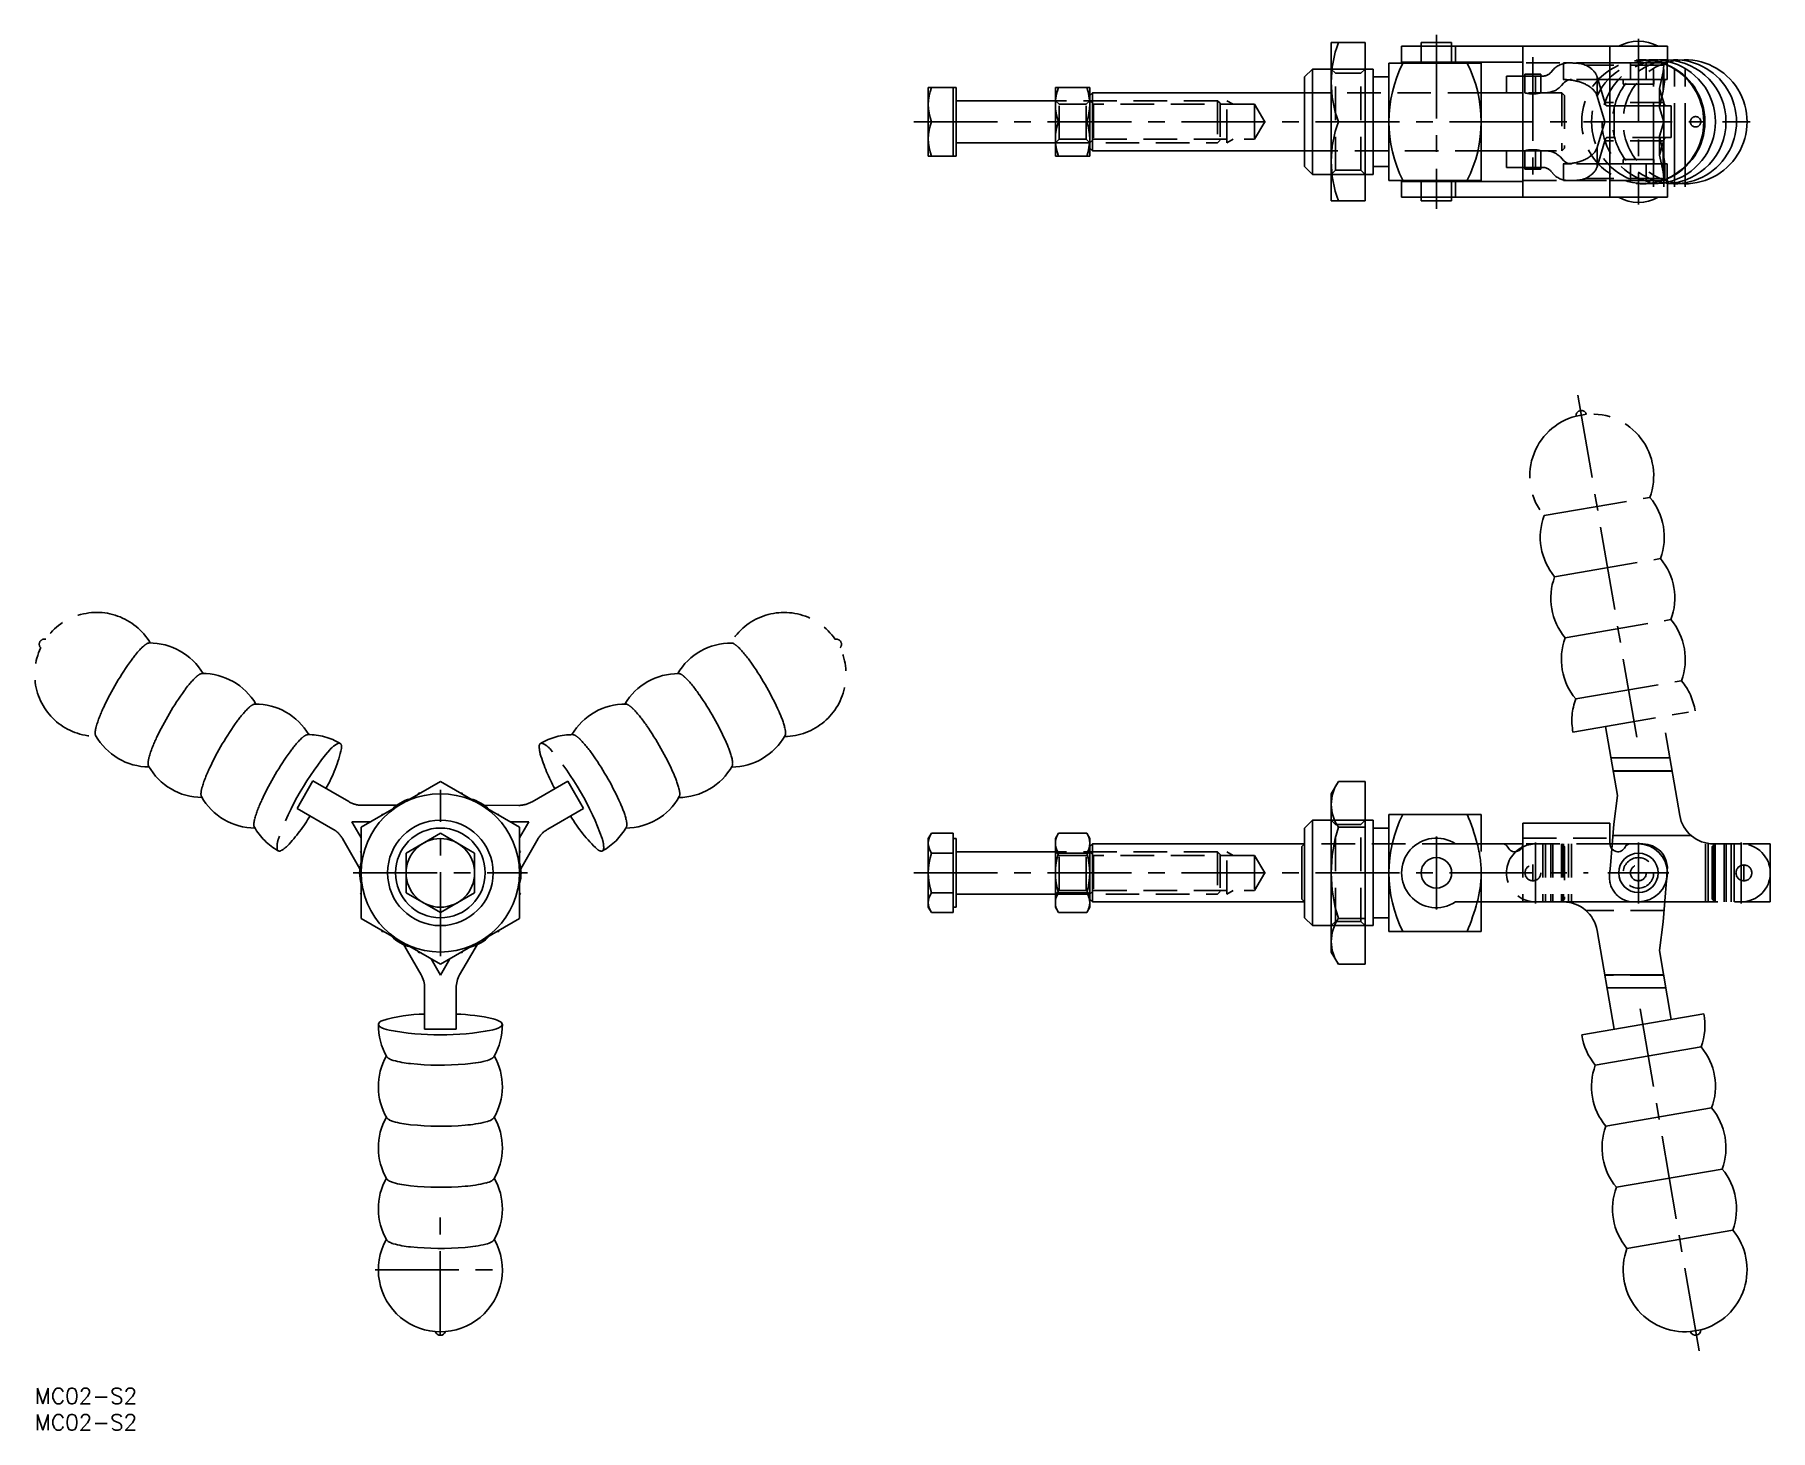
# Model space of a CAD drawing. Extents: x 0 to 329, y -8 to 256.
import ezdxf

# ---------------------------------------------------------------- set-up
doc = ezdxf.new("R2010")
doc.units = 0
doc.header["$LTSCALE"] = 0.5
for name, pattern in [('CENTER', [50.8, 31.75, -6.35, 6.35, -6.35]), ('DASHED', [19.05, 12.7, -6.35]), ('PHANTOM', [63.5, 31.75, -6.35, 6.35, -6.35, 6.35, -6.35])]:
    doc.linetypes.add(name, pattern=pattern)
for name, color, linetype in [('MSM_CENTER', 1, 'CENTER'), ('MSM_CONTINUOUS', 7, 'CONTINUOUS'), ('MSM_DASHED', 4, 'DASHED'), ('MSM_IMAGINARY', 6, 'PHANTOM'), ('MSM_NARROW', 5, 'CONTINUOUS'), ('MSM_PART_NUMBER', 7, 'CONTINUOUS')]:
    doc.layers.add(name, color=color, linetype=linetype)
doc.styles.get("Standard").update_dxf_attribs({"font": 'txt.shx', "height": 3, "bigfont": 'bigfont.shx'})

msp = doc.modelspace()

# ---------------------------------------------------------------- linework, layer by layer
at = {"layer": 'MSM_CENTER'}
for p, q in [((265.7, 256.5), (265.7, 223.5)), ((304, 255.71), (304, 224.29)), ((284, 252.26), (284, 227.74)), ((306.86, 227.66), (306.86, 252.34)), ((308.85, 227.66), (308.85, 252.34)), ((310.85, 227.66), (310.85, 252.34)), ((312.85, 227.66), (312.85, 252.34)), ((166.62, 240), (294.5, 240)), ((294.52, 240), (325.19, 240)), ((292.51, 188.21), (303.68, 123.39)), ((76.9, 81.89), (76.9, 113.39)), ((265.7, 90.71), (265.7, 104.57)), ((284.5, 91.86), (284.5, 103.41)), ((304, 103.41), (304, 91.86)), ((323.5, 103.41), (323.5, 91.86)), ((284, 96.06), (284, 99.21)), ((324, 99.21), (324, 96.06)), ((60.4, 97.64), (93.4, 97.64)), ((166.62, 97.64), (294.5, 97.64)), ((309.77, 97.64), (298.23, 97.64)), ((315.49, 7.07), (304.32, 71.89)), ((76.87, 10.08), (76.88, 34.75)), ((64.54, 22.42), (89.21, 22.41))]:
    msp.add_line(p, q, dxfattribs=at)
at = {"layer": 'MSM_CONTINUOUS'}
for p, q in [((245.78, 225), (245.78, 255)), ((252.18, 255), (245.78, 255)), ((252.18, 225), (252.18, 255)), ((309.5, 254.3), (259.1, 254.3)), ((259.1, 254.3), (259.1, 251.3)), ((268.6, 255), (262.8, 255)), ((262.8, 255), (262.8, 254.3)), ((268.6, 254.3), (268.6, 255)), ((269.35, 251.3), (269.35, 254.3)), ((282.1, 254.3), (282.1, 225.7)), ((298.6, 254.3), (298.6, 225.7)), ((309.5, 251.15), (309.5, 254.3)), ((256.7, 228.9), (256.7, 251.1)), ((256.7, 251.1), (274.2, 251.1)), ((282.1, 251.3), (259.1, 251.3)), ((262.8, 251.3), (262.8, 251.1)), ((268.6, 251.1), (268.6, 251.3)), ((274.2, 228.9), (274.2, 251.1)), ((309.5, 251.15), (298.6, 251.15)), ((309.48, 248), (309.48, 251.15)), ((242.2, 250), (240.7, 248.5)), ((240.7, 231.5), (240.7, 248.5)), ((245.78, 250), (242.2, 250)), ((242.2, 230), (242.2, 250)), ((253.7, 250), (252.18, 250)), ((253.7, 230), (253.7, 250)), ((256.7, 248.5), (253.7, 248.5)), ((279, 248.65), (279, 245.5)), ((279, 248.65), (282.1, 248.65)), ((309.48, 248), (298.6, 248)), ((301.1, 248), (301.1, 247.15)), ((301.1, 247.15), (306.9, 247.15)), ((306.9, 247.15), (306.9, 248)), ((308.68, 245.83), (308.98, 248)), ((169.39, 233.5), (169.39, 246.5)), ((174.69, 246.5), (169.39, 246.5)), ((174.09, 233.5), (174.09, 246.5)), ((174.69, 246.5), (174.69, 233.5)), ((193.5, 244), (174.69, 244)), ((193.5, 233.5), (193.5, 246.5)), ((193.5, 246.5), (200, 246.5)), ((200, 246.5), (200, 233.5)), ((200.5, 245.5), (200, 245)), ((240.7, 245.5), (200.5, 245.5)), ((200.5, 245.5), (200.5, 234.5)), ((282.1, 245.5), (274.2, 245.5)), ((307.99, 242.7), (308.68, 245.83)), ((308.44, 244.78), (308.79, 243.64)), ((308.79, 243.64), (308.85, 243.44)), ((308.8, 240), (307.99, 242.7)), ((308.85, 243.44), (308.92, 243.28)), ((308.92, 243.28), (308.99, 243.15)), ((308.99, 243.15), (309.07, 243.06)), ((309.07, 243.06), (309.14, 243.01)), ((309.14, 243.01), (309.21, 243)), ((310.24, 243), (309.2, 243)), ((309.21, 243), (309.22, 243)), ((310.24, 243), (310.24, 237)), ((174.09, 240), (169.97, 240)), ((194.08, 240), (199.42, 240)), ((247.12, 240), (252.18, 240)), ((308.8, 240), (298.6, 240)), ((307.99, 237.3), (308.8, 240)), ((308.68, 234.17), (307.99, 237.3)), ((308.98, 236.83), (309.06, 236.92)), ((309.06, 236.92), (309.13, 236.98)), ((309.13, 236.98), (309.21, 237)), ((310.24, 237), (309.2, 237)), ((309.22, 237), (309.21, 237)), ((174.69, 236), (193.5, 236)), ((200, 235), (200.5, 234.5)), ((200.5, 234.5), (240.7, 234.5)), ((274.2, 234.5), (282.1, 234.5)), ((279, 234.5), (279, 231.35)), ((308.79, 236.36), (308.44, 235.22)), ((308.98, 232), (308.68, 234.17)), ((308.79, 236.36), (308.84, 236.53)), ((308.84, 236.53), (308.91, 236.7)), ((308.91, 236.7), (308.98, 236.83)), ((169.39, 233.5), (174.69, 233.5)), ((200, 233.5), (193.5, 233.5)), ((240.7, 231.5), (242.2, 230)), ((253.7, 231.5), (256.7, 231.5)), ((282.1, 231.35), (279, 231.35)), ((298.6, 232), (309.48, 232)), ((306.9, 232.85), (301.1, 232.85)), ((301.1, 232.85), (301.1, 232)), ((306.9, 232), (306.9, 232.85)), ((309.48, 228.85), (309.48, 232)), ((242.2, 230), (245.78, 230)), ((252.18, 230), (253.7, 230)), ((256.7, 228.9), (274.2, 228.9)), ((259.1, 228.7), (259.1, 225.7)), ((259.1, 228.7), (282.1, 228.7)), ((262.8, 228.9), (262.8, 228.7)), ((268.6, 228.7), (268.6, 228.9)), ((269.35, 225.7), (269.35, 228.7)), ((309.5, 228.85), (298.6, 228.85)), ((309.5, 225.7), (309.5, 228.85)), ((245.78, 225), (252.18, 225)), ((309.5, 225.7), (259.1, 225.7)), ((262.8, 225.7), (262.8, 225)), ((268.6, 225), (262.8, 225)), ((268.6, 225), (268.6, 225.7)), ((76.9, 114.96), (61.9, 106.3)), ((72.67, 112.52), (72.84, 112.8)), ((72.84, 112.8), (73, 112.71)), ((91.9, 106.3), (76.9, 114.96)), ((80.96, 112.8), (80.8, 112.71)), ((80.96, 112.8), (81.12, 112.52)), ((247.12, 114.96), (245.78, 112.64)), ((245.78, 82.64), (245.78, 112.64)), ((247.12, 114.96), (252.18, 114.96)), ((252.18, 80.32), (252.18, 114.96)), ((65.8, 108.55), (65.8, 108.74)), ((65.8, 108.74), (66.12, 108.74)), ((87.67, 108.74), (88, 108.74)), ((88, 108.55), (88, 108.74)), ((256.7, 86.54), (256.7, 108.74)), ((256.7, 108.74), (274.2, 108.74)), ((274.2, 103.14), (274.2, 108.74)), ((61.9, 106.3), (61.9, 88.98)), ((91.9, 88.98), (91.9, 106.3)), ((242.2, 107.64), (240.7, 106.14)), ((240.7, 89.14), (240.7, 106.14)), ((245.78, 107.64), (242.2, 107.64)), ((242.2, 87.64), (242.2, 107.64)), ((247.12, 106.3), (252.18, 106.3)), ((253.7, 107.64), (252.18, 107.64)), ((253.7, 87.64), (253.7, 107.64)), ((256.7, 106.14), (253.7, 106.14)), ((282.1, 107.04), (282.1, 103.14)), ((298.6, 107.04), (282.1, 107.04)), ((298.6, 107.04), (298.6, 103.14)), ((76.9, 105.15), (70.4, 101.39)), ((83.4, 101.39), (76.9, 105.15)), ((169.97, 105.14), (169.39, 104.14)), ((169.39, 91.14), (169.39, 104.14)), ((174.09, 105.14), (169.97, 105.14)), ((174.09, 90.13), (174.09, 105.14)), ((174.69, 104.14), (174.09, 104.14)), ((174.69, 104.14), (174.69, 91.14)), ((194.08, 105.14), (193.5, 104.14)), ((193.5, 91.14), (193.5, 104.14)), ((194.08, 105.14), (199.42, 105.14)), ((200, 104.14), (199.42, 105.14)), ((200, 104.14), (200, 91.14)), ((200.5, 103.14), (200, 102.64)), ((200.5, 103.14), (200.5, 92.14)), ((240.7, 103.14), (200.5, 103.14)), ((282.1, 103.14), (269.35, 103.14)), ((304.84, 103.14), (298.6, 103.14)), ((61.9, 101.8), (61.74, 101.7)), ((61.9, 101.42), (61.74, 101.7)), ((70.4, 101.39), (70.4, 93.89)), ((83.4, 93.89), (83.4, 101.39)), ((91.9, 101.8), (92.06, 101.7)), ((92.06, 101.7), (91.9, 101.42)), ((174.09, 101.39), (169.97, 101.39)), ((193.5, 101.64), (174.69, 101.64)), ((194.08, 101.39), (199.42, 101.39)), ((308.68, 88.39), (309.31, 96.21)), ((61.74, 93.58), (61.9, 93.86)), ((61.74, 93.58), (61.9, 93.48)), ((70.4, 93.89), (76.9, 90.13)), ((76.9, 90.13), (83.4, 93.89)), ((91.9, 93.86), (92.06, 93.58)), ((92.06, 93.58), (91.9, 93.48)), ((174.09, 93.89), (169.97, 93.89)), ((174.69, 93.64), (193.5, 93.64)), ((194.08, 93.89), (199.42, 93.89)), ((200, 92.64), (200.5, 92.14)), ((200.5, 92.14), (240.7, 92.14)), ((269.35, 92.14), (309.4, 92.14)), ((274.2, 86.54), (274.2, 92.14)), ((61.9, 88.98), (76.9, 80.32)), ((76.9, 80.32), (91.9, 88.98)), ((169.39, 91.14), (169.97, 90.13)), ((174.09, 90.13), (169.97, 90.13)), ((174.09, 91.14), (174.69, 91.14)), ((193.5, 91.14), (194.08, 90.13)), ((194.08, 90.13), (199.42, 90.13)), ((199.42, 90.13), (200, 91.14)), ((240.7, 89.14), (242.2, 87.64)), ((247.12, 88.98), (252.18, 88.98)), ((253.7, 89.14), (256.7, 89.14)), ((65.8, 86.54), (65.8, 86.73)), ((66.12, 86.54), (65.8, 86.54)), ((88, 86.54), (87.67, 86.54)), ((88, 86.54), (88, 86.73)), ((242.2, 87.64), (245.78, 87.64)), ((252.18, 87.64), (253.7, 87.64)), ((274.2, 86.54), (256.7, 86.54)), ((296.17, 86.74), (299.4, 68)), ((307.99, 82.96), (308.68, 88.39)), ((73.27, 78.34), (69.71, 84.48)), ((72.84, 82.48), (72.67, 82.76)), ((73, 82.57), (72.84, 82.48)), ((84.1, 84.47), (80.54, 78.34)), ((80.8, 82.57), (80.96, 82.48)), ((81.12, 82.76), (80.96, 82.48)), ((245.78, 82.64), (247.12, 80.32)), ((310.24, 69.87), (307.99, 82.96)), ((75.14, 81.34), (76.9, 78.28)), ((76.9, 78.28), (78.67, 81.34)), ((247.12, 80.32), (252.18, 80.32)), ((73.9, 68.01), (73.9, 75.84)), ((79.9, 75.84), (79.9, 68)), ((308.79, 78.34), (297.62, 78.34)), ((309.22, 75.84), (298.05, 75.84)), ((316.4, 70.94), (293.25, 66.94)), ((79.9, 68), (73.9, 68)), ((315.89, 64.67), (295.83, 61.21)), ((317.88, 53.09), (297.83, 49.63)), ((319.88, 41.51), (299.83, 38.05)), ((321.88, 29.93), (301.82, 26.47)), ((315.81, 11.04), (313.86, 10.71))]:
    msp.add_line(p, q, dxfattribs=at)
for centre, radius in [((76.9, 97.64), 15), ((76.9, 97.64), 10), ((76.9, 97.64), 8.5), ((76.9, 97.64), 6.5), ((265.7, 97.64), 2.9), ((304, 97.64), 3.74)]:
    msp.add_circle(centre, radius, dxfattribs=at)
for centre, radius, start, end in [((267.44, 247.5), 21.66, 159.7438, 200.2562), ((304, 247.8), 7.5, 60.0735, 119.9265), ((281.23, 240), 24.53, 153.101, 206.899), ((249.67, 240), 24.53, 333.101, 26.899), ((304.86, 240), 11.75, 293.1625, 66.8375), ((304.58, 240), 11.82, 294.4915, 65.5085), ((308.85, 240), 11.75, 273.1487, 86.8513), ((306.86, 240), 11.75, 282.9945, 77.0055), ((310.85, 240), 11.75, 265.126, 94.874), ((312.85, 240), 11.75, 265.126, 94.874), ((178.79, 243.25), 9.4, 159.7736, 200.2264), ((202.9, 243.25), 9.4, 159.7736, 200.2264), ((190.61, 243.25), 9.39, 339.7438, 20.2562), ((178.78, 236.75), 9.39, 159.7438, 200.2562), ((202.89, 236.75), 9.39, 159.7438, 200.2562), ((190.61, 236.75), 9.39, 339.7438, 20.2562), ((267.44, 232.5), 21.66, 159.7438, 200.2562), ((304, 232.2), 7.5, 240.0735, 299.9265), ((253.45, 110.63), 7.67, 145.6158, 214.3842), ((73, 104.39), 7.5, 104.0608, 135.942), ((80.8, 104.39), 7.5, 43.7398, 76.2602), ((281.23, 97.64), 24.53, 153.101, 206.899), ((225.23, 89.81), 50.04, 15.4579, 22.2323), ((274.44, 97.64), 28.66, 162.412, 197.588), ((172.71, 103.27), 3.32, 145.6158, 214.3842), ((196.82, 103.27), 3.32, 145.6158, 214.3842), ((196.7, 103.27), 3.31, 325.4258, 34.5742), ((265.7, 97.64), 6.6, 56.4427, 303.5573), ((278.31, 102.14), 1, 23.5782, 90), ((280.6, 103.14), 1.5, 203.5782, 0), ((284.5, 97.64), 5.5, 117.4258, 133.2545), ((300.1, 103.14), 1.5, 180, 336.4218), ((302.39, 102.14), 1, 90, 156.4218), ((304, 97.64), 5.5, 270, 90), ((304.84, 98.49), 4.65, 356.1987, 90.0001), ((69.1, 97.64), 7.5, 163.7398, 196.2602), ((84.7, 97.64), 7.5, 344.0608, 15.942), ((181.81, 97.64), 12.42, 162.412, 197.588), ((205.92, 97.64), 12.42, 162.412, 197.588), ((187.58, 97.64), 12.42, 342.412, 17.588), ((172.72, 92.01), 3.33, 145.6666, 214.3334), ((196.83, 92.01), 3.33, 145.6666, 214.3334), ((196.68, 92.01), 3.32, 325.6158, 34.3842), ((224.78, 105.62), 50.51, 337.7993, 344.5084), ((289.75, 85.62), 6.52, 9.9054, 89.8784), ((253.46, 84.65), 7.68, 145.6666, 214.3334), ((73, 90.88), 7.5, 224.0608, 255.942), ((80.8, 90.88), 7.5, 283.7398, 316.2602), ((68.82, 75.88), 5.08, 359.5667, 28.9984), ((84.99, 75.87), 5.08, 150.962, 180.3553), ((66.14, 68.57), 1.08, 106.0844, 152.8124), ((74.14, 42.83), 28.04, 90.5026, 107.2294), ((79.08, 36.22), 34.66, 76.8989, 88.6436), ((85.84, 65.42), 4.68, 56.7245, 76.4691), ((88.1, 68.89), 0.545, 6.1969, 56.1281), ((304.86, 68.73), 11.75, 339.7837, 10.8273), ((65.59, 68.92), 0.439, 160.8462, 181.1093), ((76.9, 68.73), 11.75, 178.941, 210.4894), ((65.69, 69), 0.545, 188.6351, 235.6484), ((68.27, 73.1), 5.4, 237.6012, 258.4032), ((76.89, 121.36), 54.41, 259.725, 280.3071), ((85.72, 72.66), 4.92, 280.6803, 302.8414), ((76.9, 68.73), 11.75, 329.5106, 1.059), ((88.06, 69.01), 0.586, 303.3809, 352.917), ((304.86, 68.73), 11.75, 188.7402, 219.7837), ((76.9, 57.15), 11.75, 150.48, 210.4894), ((67.67, 63.41), 1.1, 215.5428, 248.3232), ((86.23, 63.32), 0.966, 297.7106, 325.301), ((76.9, 57.15), 11.75, 329.5106, 29.52), ((306.86, 57.15), 11.75, 339.7837, 39.7837), ((69.17, 66.27), 4.33, 243.8429, 253.8354), ((72.8, 78.98), 17.55, 254.0175, 264.9486), ((76.93, 116.87), 55.67, 264.1418, 274.7951), ((80.1, 83.76), 22.41, 273.8142, 284.0268), ((84.32, 66.92), 5.05, 283.882, 297.8859), ((306.86, 57.15), 11.75, 159.7837, 219.7837), ((308.85, 45.57), 11.75, 339.7837, 39.7837), ((76.9, 45.57), 11.75, 150.48, 210.4894), ((67.67, 51.83), 1.1, 215.5428, 248.3232), ((69.17, 54.69), 4.33, 243.8429, 253.8354), ((72.8, 67.4), 17.55, 254.0175, 264.9486), ((76.93, 105.3), 55.67, 264.1418, 274.7951), ((80.1, 72.19), 22.41, 273.8142, 284.0268), ((84.32, 55.34), 5.05, 283.882, 297.8859), ((86.23, 51.74), 0.966, 297.7106, 325.301), ((76.9, 45.57), 11.75, 329.5106, 29.52), ((308.85, 45.57), 11.75, 159.7837, 219.7837), ((76.9, 33.99), 11.75, 150.48, 210.4894), ((67.67, 40.25), 1.1, 215.5428, 248.3232), ((86.23, 40.16), 0.966, 297.7106, 325.301), ((76.9, 33.99), 11.75, 329.5106, 29.52), ((310.85, 33.99), 11.75, 339.7837, 39.7837), ((69.17, 43.11), 4.33, 243.8429, 253.8354), ((72.8, 55.82), 17.55, 254.0175, 264.9486), ((76.93, 93.72), 55.67, 264.1418, 274.7951), ((80.1, 60.61), 22.41, 273.8142, 284.0268), ((84.32, 43.76), 5.05, 283.882, 297.8859), ((310.85, 33.99), 11.75, 159.7837, 219.7837), ((312.85, 22.41), 11.75, 284.6256, 39.7837), ((76.9, 22.41), 11.75, 150.48, 29.52), ((67.67, 28.67), 1.1, 215.5428, 248.3232), ((69.17, 31.53), 4.33, 243.8429, 253.8354), ((72.8, 44.24), 17.55, 254.0175, 264.9486), ((76.93, 82.14), 55.67, 264.1418, 274.7951), ((80.1, 49.03), 22.41, 273.8142, 284.0268), ((84.32, 32.18), 5.05, 283.882, 297.8859), ((86.23, 28.58), 0.966, 297.7106, 325.301), ((312.85, 22.41), 11.75, 159.7837, 274.9418), ((76.9, 11), 1, 197.4287, 342.5713), ((314.82, 11), 1, 197.136, 2.4315)]:
    msp.add_arc(centre, radius, start, end, dxfattribs=at)
at = {"layer": 'MSM_DASHED'}
for p, q in [((262.8, 254.3), (262.8, 251.3)), ((268.6, 251.3), (268.6, 254.3)), ((298.6, 251.15), (282.1, 251.15)), ((289.77, 248), (289.77, 251.15)), ((290.75, 251.15), (289.77, 251.15)), ((308.98, 251.15), (289.77, 251.15)), ((308.85, 250.71), (294.04, 250.71)), ((302.5, 251.15), (302.5, 248)), ((305.5, 248), (305.5, 251.15)), ((308.85, 250.71), (308.68, 249.46)), ((308.89, 250.95), (308.85, 250.71)), ((308.91, 251.04), (308.89, 250.95)), ((308.94, 251.1), (308.91, 251.04)), ((308.96, 251.14), (308.94, 251.1)), ((308.98, 251.15), (308.96, 251.14)), ((309.46, 248), (309.46, 251.15)), ((246.59, 249.19), (245.78, 250)), ((252.18, 250), (245.78, 250)), ((251.37, 249.19), (246.59, 249.19)), ((246.59, 230.81), (246.59, 249.19)), ((252.18, 250), (251.37, 249.19)), ((251.37, 230.81), (251.37, 249.19)), ((282.1, 248.65), (285.87, 248.65)), ((282.5, 249), (282.5, 245.5)), ((282.5, 249), (285.5, 249)), ((284.5, 245.5), (284.5, 248.65)), ((285.5, 245.5), (285.5, 249)), ((287.38, 249.34), (287.75, 249.76)), ((289.79, 247.31), (289.43, 246.89)), ((298.6, 248), (289.77, 248)), ((296.17, 244.88), (296.17, 248.51)), ((297.62, 243.64), (296.17, 248.51)), ((308.68, 249.46), (307.99, 246.32)), ((308.68, 245.83), (308.68, 249.46)), ((224.19, 244), (193.5, 244)), ((194.18, 243.32), (193.5, 244)), ((200, 244), (199.32, 243.32)), ((200.68, 243.32), (200, 244)), ((224.69, 243.5), (224.19, 244)), ((224.19, 244), (224.19, 236)), ((224.69, 243.5), (224.69, 236.5)), ((226, 236), (226, 244)), ((226, 244), (227.17, 243.32)), ((274.2, 245.5), (240.7, 245.5)), ((289.5, 245.5), (282.1, 245.5)), ((290, 245), (289.5, 245.5)), ((289.5, 245.5), (289.5, 234.5)), ((290, 245), (290, 235)), ((296.17, 244.88), (297.63, 240)), ((308.79, 243.64), (297.62, 243.64)), ((297.68, 243.47), (297.62, 243.64)), ((297.75, 243.3), (297.68, 243.47)), ((307.99, 246.32), (308.44, 244.78)), ((307.99, 242.7), (307.99, 246.32)), ((199.32, 243.32), (194.18, 243.32)), ((194.18, 236.68), (194.18, 243.32)), ((199.32, 236.68), (199.32, 243.32)), ((231.25, 243.32), (200.68, 243.32)), ((200.68, 243.32), (200.68, 236.68)), ((233.17, 240), (231.25, 243.32)), ((231.25, 243.32), (231.25, 236.68)), ((297.82, 243.17), (297.75, 243.3)), ((297.9, 243.08), (297.82, 243.17)), ((297.97, 243.02), (297.9, 243.08)), ((298.04, 243), (297.97, 243.02)), ((298.05, 243), (298.04, 243)), ((298.04, 243), (309.21, 243)), ((309.2, 243), (298.05, 243)), ((299.4, 237), (299.4, 243)), ((231.25, 236.68), (233.17, 240)), ((297.63, 240), (296.17, 235.12)), ((298.6, 240), (297.63, 240)), ((297.91, 236.94), (297.98, 236.99)), ((297.98, 236.99), (298.04, 237)), ((309.21, 237), (298.04, 237)), ((298.04, 237), (298.05, 237)), ((309.2, 237), (298.05, 237)), ((307.99, 233.68), (307.99, 237.3)), ((193.5, 236), (194.18, 236.68)), ((193.5, 236), (224.19, 236)), ((194.18, 236.68), (199.32, 236.68)), ((199.32, 236.68), (200, 236)), ((200, 236), (200.68, 236.68)), ((200.68, 236.68), (231.25, 236.68)), ((224.19, 236), (224.69, 236.5)), ((226, 236), (227.17, 236.68)), ((240.7, 234.5), (274.2, 234.5)), ((282.1, 234.5), (289.5, 234.5)), ((282.5, 234.5), (282.5, 231)), ((284.5, 231.35), (284.5, 234.5)), ((285.5, 231), (285.5, 234.5)), ((289.5, 234.5), (290, 235)), ((296.17, 231.49), (297.62, 236.36)), ((296.17, 231.49), (296.17, 235.12)), ((308.79, 236.36), (297.62, 236.36)), ((308.44, 235.22), (307.99, 233.68)), ((307.99, 233.68), (308.68, 230.54)), ((308.68, 230.54), (308.68, 234.17)), ((245.78, 230), (246.59, 230.81)), ((246.59, 230.81), (251.37, 230.81)), ((251.37, 230.81), (252.18, 230)), ((285.87, 231.35), (282.1, 231.35)), ((282.5, 231), (285.5, 231)), ((287.75, 230.24), (287.38, 230.66)), ((289.43, 233.11), (289.79, 232.69)), ((298.6, 232), (289.77, 232)), ((289.77, 228.85), (289.77, 232)), ((302.5, 232), (302.5, 228.85)), ((305.5, 228.85), (305.5, 232)), ((308.68, 230.54), (308.85, 229.27)), ((308.98, 228.85), (308.98, 232)), ((309.46, 228.85), (309.46, 232)), ((245.78, 230), (252.18, 230)), ((262.8, 228.7), (262.8, 225.7)), ((268.6, 225.7), (268.6, 228.7)), ((282.1, 228.85), (298.6, 228.85)), ((289.77, 228.85), (290.75, 228.85)), ((308.85, 229.27), (294.01, 229.27)), ((308.87, 229.15), (308.85, 229.27)), ((308.89, 229.04), (308.87, 229.15)), ((308.91, 228.96), (308.89, 229.04)), ((308.94, 228.9), (308.91, 228.96)), ((308.94, 228.9), (308.96, 228.86)), ((308.98, 228.85), (308.96, 228.86)), ((246.59, 106.83), (245.78, 107.64)), ((252.18, 107.64), (245.78, 107.64)), ((251.37, 106.83), (246.59, 106.83)), ((246.59, 88.45), (246.59, 106.83)), ((252.18, 107.64), (251.37, 106.83)), ((251.37, 88.45), (251.37, 106.83)), ((269.35, 103.14), (240.7, 103.14)), ((274.2, 92.14), (274.2, 103.14)), ((282.1, 104.24), (298.6, 104.24)), ((298.6, 103.14), (282.1, 103.14)), ((282.1, 103.14), (282.1, 92.14)), ((285.87, 103.14), (285.87, 92.14)), ((286.4, 103.14), (286.4, 92.14)), ((287.38, 103.14), (287.38, 92.14)), ((287.75, 103.14), (287.75, 92.14)), ((289.43, 103.14), (289.43, 92.14)), ((290, 102.64), (289.5, 103.14)), ((289.5, 103.14), (289.5, 92.14)), ((289.79, 103.14), (289.79, 92.14)), ((290, 102.64), (290, 92.64)), ((290.77, 103.14), (290.77, 92.14)), ((291.3, 103.14), (291.3, 92.14)), ((224.19, 101.64), (193.5, 101.64)), ((194.18, 100.96), (193.5, 101.64)), ((199.32, 100.96), (194.18, 100.96)), ((194.18, 94.31), (194.18, 100.96)), ((200, 101.64), (199.32, 100.96)), ((199.32, 94.31), (199.32, 100.96)), ((200.68, 100.96), (200, 101.64)), ((231.25, 100.96), (200.68, 100.96)), ((200.68, 100.96), (200.68, 94.31)), ((224.19, 101.64), (224.19, 93.64)), ((224.69, 101.14), (224.19, 101.64)), ((224.69, 101.14), (224.69, 94.14)), ((226, 93.64), (226, 101.64)), ((226, 101.64), (227.17, 100.96)), ((233.17, 97.64), (231.25, 100.96)), ((231.25, 100.96), (231.25, 94.31)), ((231.25, 94.31), (233.17, 97.64)), ((309.31, 96.21), (309.46, 98.05)), ((193.5, 93.64), (194.18, 94.31)), ((193.5, 93.64), (224.19, 93.64)), ((194.18, 94.31), (199.32, 94.31)), ((199.32, 94.31), (200, 93.64)), ((200, 93.64), (200.68, 94.31)), ((200.68, 94.31), (231.25, 94.31)), ((224.19, 93.64), (224.69, 94.14)), ((226, 93.64), (227.17, 94.31)), ((289.5, 92.14), (290, 92.64)), ((308.85, 90.54), (294.04, 90.54)), ((245.78, 87.64), (246.59, 88.45)), ((245.78, 87.64), (252.18, 87.64)), ((246.59, 88.45), (251.37, 88.45)), ((251.37, 88.45), (252.18, 87.64)), ((308.8, 78.28), (297.63, 78.28))]:
    msp.add_line(p, q, dxfattribs=at)
for centre, radius in [((314.84, 240), 0.988), ((284, 97.64), 1.5), ((304, 97.64), 2.9), ((304, 97.64), 1.5)]:
    msp.add_circle(centre, radius, dxfattribs=at)
for centre, radius, start, end in [((290.77, 247.15), 4, 90, 139.2216), ((290.83, 229.75), 21.4, 85.0087, 90.217), ((292.36, 247.12), 3.96, 55.7485, 85.1039), ((304.93, 240), 11.68, 67.0454, 292.9546), ((292.38, 246.81), 4.21, 32.8852, 58.4397), ((306.86, 240), 11.75, 77.0055, 282.9945), ((308.85, 240), 11.75, 86.8513, 273.1487), ((310.85, 240), 11.75, 94.874, 265.126), ((312.85, 240), 11.75, 94.874, 265.126), ((304.86, 240), 11.75, 66.8375, 96.1527), ((285.87, 250.65), 2, 270, 319.2216), ((286.4, 249.5), 4, 270, 319.2216), ((289.78, 237.19), 10.81, 75.2242, 90.059), ((291.3, 246), 2, 90, 139.2216), ((290.73, 240.69), 7.19, 53.5823, 75.464), ((293.48, 247.67), 2.82, 17.3414, 30.3664), ((284, 250.82), 5.53, 254.2587, 285.7413), ((293.06, 243.81), 3.29, 19.1009, 53.9672), ((314.82, 240), 1, 318.8569, 41.1431), ((304.67, 231.21), 8.86, 139.7679, 140.5248), ((284, 229.18), 5.53, 74.2624, 105.7414), ((286.4, 230.5), 4, 40.7784, 90), ((292.95, 236.26), 3.42, 303.092, 340.45), ((299.63, 235.78), 2.09, 149.3986, 163.8808), ((285.87, 229.35), 2, 40.7784, 90), ((289.75, 243.03), 11.03, 270.0797, 279.7895), ((291.3, 234), 2, 220.7784, 270), ((290.54, 239.72), 7.64, 278.2136, 304.1006), ((293.21, 232.48), 3.13, 310.1555, 341.5858), ((290.77, 232.85), 4, 220.7784, 270), ((291.06, 243.35), 14.5, 268.7445, 278.1169), ((292.16, 233.41), 4.52, 282.1428, 312.6715), ((304.86, 240), 11.75, 263.8473, 293.1625), ((252.22, 97.47), 21.99, 0.4477, 14.9616), ((284.5, 97.64), 5.5, 90, 117.4258), ((284.5, 97.64), 5.5, 133.2545, 270), ((250.08, 98.1), 24.13, 345.6952, 358.9037), ((304.84, 98.49), 4.65, 354.5098, 356.1987)]:
    msp.add_arc(centre, radius, start, end, dxfattribs=at)
at = {"layer": 'MSM_IMAGINARY'}
for p, q in [((292.19, 184.23), (294.14, 184.57)), ((286.12, 165.35), (306.18, 168.8)), ((288.12, 153.77), (308.17, 157.22)), ((290.12, 142.19), (310.17, 145.65)), ((292.11, 130.61), (312.17, 134.07)), ((291.6, 124.34), (314.75, 128.33)), ((297.76, 125.4), (300.01, 112.32)), ((311.83, 108.53), (308.6, 127.27)), ((298.78, 119.44), (309.95, 119.44)), ((299.2, 116.99), (310.37, 116.99)), ((299.21, 116.94), (310.38, 116.94)), ((49.74, 109.87), (52.74, 115.06)), ((52.74, 115.06), (59.52, 111.15)), ((94.28, 111.14), (101.06, 115.05)), ((101.06, 115.05), (104.06, 109.86)), ((300.01, 112.32), (299.32, 106.89)), ((56.52, 105.95), (49.74, 109.87)), ((62.01, 110.45), (69.1, 110.46)), ((84.71, 110.45), (91.79, 110.44)), ((104.06, 109.86), (97.28, 105.94)), ((60.14, 107.33), (61.9, 104.27)), ((63.67, 107.33), (60.14, 107.33)), ((93.66, 107.32), (90.13, 107.32)), ((91.9, 104.26), (93.66, 107.32)), ((299.32, 106.89), (298.69, 99.06)), ((61.9, 98), (58.37, 104.15)), ((95.43, 104.14), (91.9, 97.99)), ((240.7, 103.14), (240.2, 102.64)), ((240.2, 102.64), (240.2, 92.64)), ((299.15, 104.73), (313.96, 104.73)), ((316.7, 92.14), (316.7, 103.14)), ((317.23, 92.14), (317.23, 103.14)), ((318.5, 103.14), (318, 102.64)), ((318, 92.64), (318, 102.64)), ((318.21, 92.14), (318.21, 103.14)), ((318.23, 103.14), (323.5, 103.14)), ((318.5, 92.14), (318.5, 103.14)), ((318.57, 92.14), (318.57, 103.14)), ((320.25, 92.14), (320.25, 103.14)), ((320.62, 92.14), (320.62, 103.14)), ((321.6, 92.14), (321.6, 103.14)), ((322.13, 92.14), (322.13, 103.14)), ((298.69, 99.06), (298.54, 97.23)), ((240.2, 92.64), (240.7, 92.14)), ((303.16, 92.14), (323.5, 92.14)), ((318, 92.64), (318.5, 92.14))]:
    msp.add_line(p, q, dxfattribs=at)
msp.add_circle((324, 97.64), 1.5, dxfattribs=at)
for centre, radius, start, end in [((293.18, 184.28), 1, 17.136, 182.4315), ((295.15, 172.86), 11.75, 339.7837, 94.9418), ((295.15, 172.86), 11.75, 104.6256, 219.7837), ((297.15, 161.29), 11.75, 339.7837, 39.7837), ((297.15, 161.29), 11.75, 159.7837, 219.7837), ((299.15, 149.71), 11.75, 339.7837, 39.7837), ((299.15, 149.71), 11.75, 159.7837, 219.7837), ((11.76, 135.26), 11.75, 30.48, 269.52), ((142.05, 135.25), 11.75, 270.48, 149.52), ((301.14, 138.13), 11.75, 339.7837, 39.7837), ((1.87, 140.97), 1, 77.4287, 222.5713), ((151.93, 140.96), 1, 317.4287, 102.5713), ((301.14, 138.13), 11.75, 159.7837, 219.7837), ((32.71, 127.9), 17.55, 134.0175, 144.9486), ((23.52, 137.39), 4.33, 123.8429, 133.8354), ((21.79, 140.12), 1.1, 95.5428, 128.3232), ((21.78, 129.47), 11.75, 30.48, 90.4894), ((132.02, 129.46), 11.75, 89.5106, 149.52), ((132.04, 140.25), 0.966, 57.7106, 85.301), ((129.87, 136.79), 5.05, 43.882, 57.8859), ((117.4, 124.72), 22.41, 33.8142, 44.0268), ((63.46, 105.37), 55.67, 144.1418, 154.7951), ((33.54, 131.6), 4.33, 123.8429, 133.8354), ((31.82, 134.33), 1.1, 95.5428, 128.3232), ((31.81, 123.68), 11.75, 30.48, 90.4894), ((121.99, 123.67), 11.75, 89.5106, 149.52), ((122.01, 134.46), 0.966, 57.7106, 85.301), ((119.84, 131), 5.05, 43.882, 57.8859), ((90.3, 105.42), 55.67, 24.1418, 34.7951), ((73.49, 99.58), 55.67, 144.1418, 154.7951), ((42.74, 122.11), 17.55, 134.0175, 144.9486), ((107.37, 118.93), 22.41, 33.8142, 44.0268), ((303.14, 126.55), 11.75, 8.7402, 39.7837), ((33.21, 119.18), 22.41, 153.8142, 164.0268), ((52.77, 116.32), 17.55, 134.0175, 144.9486), ((43.57, 125.82), 4.33, 123.8429, 133.8354), ((41.85, 128.54), 1.1, 95.5428, 128.3232), ((41.84, 117.89), 11.75, 30.48, 90.4894), ((111.96, 117.88), 11.75, 89.5106, 149.52), ((111.98, 128.67), 0.966, 57.7106, 85.301), ((109.82, 125.21), 5.05, 43.882, 57.8859), ((97.34, 113.14), 22.41, 33.8142, 44.0268), ((80.28, 99.63), 55.67, 24.1418, 34.7951), ((303.14, 126.55), 11.75, 159.7837, 190.8273), ((16.51, 123.95), 5.05, 163.882, 177.8859), ((83.52, 93.79), 55.67, 144.1418, 154.7951), ((70.25, 93.84), 55.67, 24.1418, 34.7951), ((125.19, 120.79), 17.55, 14.0175, 24.9486), ((138.01, 124), 4.33, 3.8429, 13.8354), ((12.43, 124.1), 0.966, 177.7106, 205.301), ((21.78, 129.47), 11.75, 209.5106, 269.52), ((43.23, 113.39), 22.41, 153.8142, 164.0268), ((62.79, 110.53), 17.55, 134.0175, 144.9486), ((53.6, 120.03), 4.33, 123.8429, 133.8354), ((51.87, 122.75), 1.1, 95.5428, 128.3232), ((51.87, 112.1), 11.75, 58.941, 90.4894), ((59.97, 117.39), 5.4, 117.6012, 138.4032), ((57.7, 121.68), 0.545, 68.6351, 115.6484), ((57.69, 121.8), 0.439, 40.8462, 61.1093), ((57.11, 121.5), 1.08, 346.0844, 32.8124), ((100.33, 121.49), 4.68, 176.7245, 196.4691), ((96.19, 121.72), 0.545, 126.1969, 176.1281), ((101.93, 112.09), 11.75, 89.5106, 121.059), ((96.11, 121.62), 0.586, 63.3809, 112.917), ((94.12, 117.77), 4.92, 40.6803, 62.8414), ((101.96, 122.88), 0.966, 57.7106, 85.301), ((99.79, 119.42), 5.05, 43.882, 57.8859), ((87.31, 107.35), 22.41, 33.8142, 44.0268), ((115.16, 115), 17.55, 14.0175, 24.9486), ((132.02, 129.46), 11.75, 270.48, 330.4894), ((141.24, 124.13), 1.1, 335.5428, 8.3232), ((26.54, 118.16), 5.05, 163.882, 177.8859), ((93.54, 88), 55.67, 144.1418, 154.7951), ((97.45, 85.79), 54.41, 139.725, 160.3071), ((30.81, 127.44), 28.04, 330.5026, 347.2294), ((129, 130.24), 34.66, 196.8989, 208.6436), ((56.36, 85.78), 54.41, 19.725, 40.3071), ((60.22, 88.05), 55.67, 24.1418, 34.7951), ((127.98, 118.21), 4.33, 3.8429, 13.8354), ((131.21, 118.34), 1.1, 335.5428, 8.3232), ((22.46, 118.31), 0.966, 177.7106, 205.301), ((31.81, 123.68), 11.75, 209.5106, 269.52), ((53.26, 107.6), 22.41, 153.8142, 164.0268), ((105.13, 109.21), 17.55, 14.0175, 24.9486), ((121.99, 123.67), 11.75, 270.48, 330.4894), ((36.56, 112.37), 5.05, 163.882, 177.8859), ((32.49, 112.52), 0.966, 177.7106, 205.301), ((41.84, 117.89), 11.75, 209.5106, 269.52), ((111.96, 117.88), 11.75, 270.48, 330.4894), ((117.96, 112.42), 4.33, 3.8429, 13.8354), ((121.18, 112.55), 1.1, 335.5428, 8.3232), ((63.29, 101.82), 22.41, 153.8142, 164.0268), ((62.07, 115.45), 5, 239.3601, 269.2638), ((91.72, 115.48), 5.04, 270.8653, 300.5109), ((95.11, 103.42), 17.55, 14.0175, 24.9486), ((46.59, 106.58), 5.05, 163.882, 177.8859), ((42.51, 106.73), 0.966, 177.7106, 205.301), ((51.87, 112.1), 11.75, 209.5106, 241.059), ((22.62, 126.47), 34.66, 316.8989, 328.6436), ((54.04, 101.56), 5.04, 30.8653, 60.5109), ((99.73, 101.58), 5, 119.3601, 149.2638), ((125.74, 122.66), 28.04, 210.5026, 227.2294), ((101.93, 112.09), 11.75, 298.941, 330.4894), ((107.93, 106.63), 4.33, 3.8429, 13.8354), ((111.15, 106.76), 1.1, 335.5428, 8.3232), ((318.23, 109.64), 6.5, 189.7837, 270), ((50.86, 102.5), 4.92, 160.6803, 182.8414), ((46.53, 102.29), 0.586, 183.3809, 232.917), ((44.53, 106.01), 4.68, 296.7245, 316.4691), ((107.45, 102.85), 1.08, 226.0844, 272.8124), ((102.46, 102.44), 5.4, 357.6012, 18.4032), ((107.31, 102.25), 0.545, 308.6351, 355.6484), ((323.5, 97.64), 5.5, 270, 90), ((46.4, 102.32), 0.545, 246.1969, 296.1281), ((107.42, 102.2), 0.439, 280.8462, 301.1093), ((303.16, 96.78), 4.65, 176.1987, 270.0001), ((303.16, 96.78), 4.65, 174.5098, 176.1987)]:
    msp.add_arc(centre, radius, start, end, dxfattribs=at)
at = {"layer": 'MSM_NARROW'}
for p, q in [((323.82, 103.13), (329, 103.13)), ((329, 103.13), (329, 92.14)), ((323.73, 92.14), (329, 92.14))]:
    msp.add_line(p, q, dxfattribs=at)

# ---------------------------------------------------------------- texts
at = {"layer": 'MSM_PART_NUMBER'}
for p in [(0, -3), (0, -8)]:
    msp.add_text('MC02-S2', height=3, dxfattribs=at).set_placement(p)

doc.saveas('drawing.dxf')
